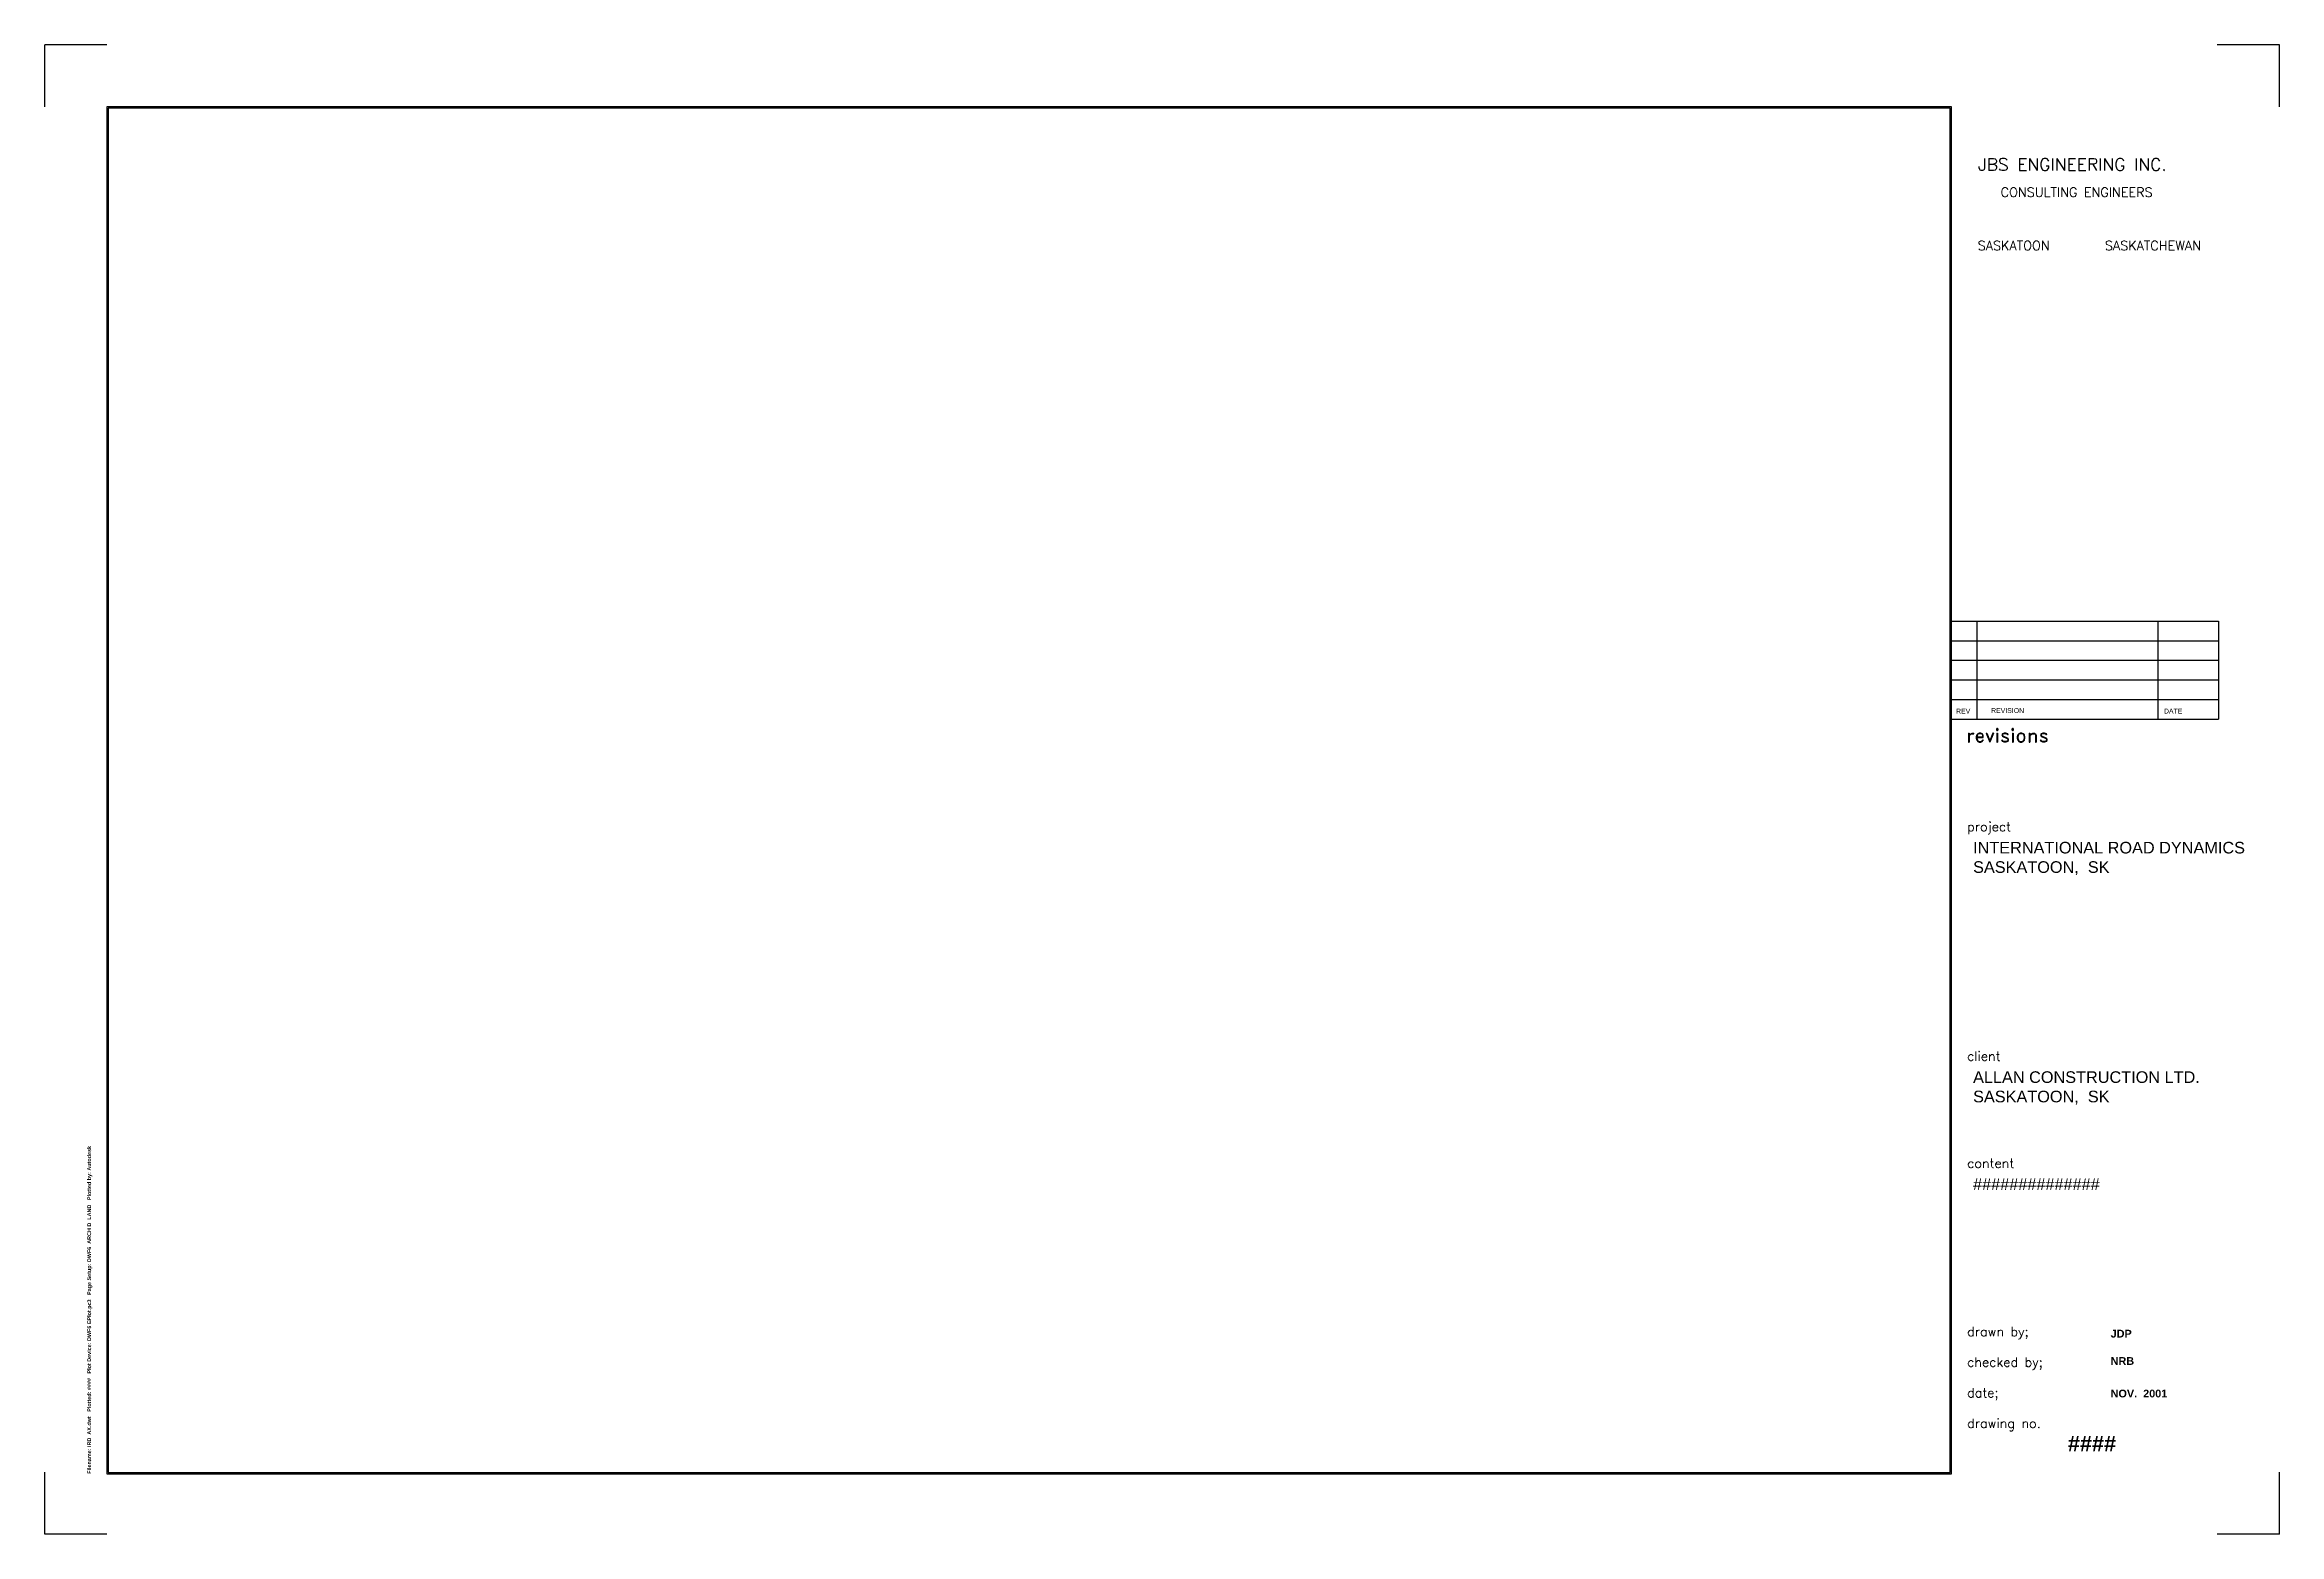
# Paper-space layout 'Sheet' of a CAD drawing. Header units: inches. Extents: x 0 to 3717, y -480 to 23.
# Drawn here: x -0.34 to 35.66, y -0.71 to 23.29 of the extents above; entities outside this region: 1.
import ezdxf

# ---------------------------------------------------------------- set-up
doc = ezdxf.new("R2010")
doc.units = ezdxf.units.IN
doc.header["$MEASUREMENT"] = 0
doc.layers.get('0').update_dxf_attribs({"linetype": 'CONTINUOUS'})
for name, color, linetype in [('Dimension', 2, 'CONTINUOUS'), ('TB_BORDER', 6, 'CONTINUOUS'), ('TB_CORNERS', 1, 'CONTINUOUS'), ('TB_INFORMATION', 3, 'CONTINUOUS'), ('TB_TEXT1', 160, 'CONTINUOUS'), ('TB_TEXT3', 10, 'CONTINUOUS'), ('TB_TEXT4', 4, 'CONTINUOUS'), ('Title', 7, 'CONTINUOUS')]:
    doc.layers.add(name, color=color, linetype=linetype)
doc.styles.add('HB', font='TIMES.TTF', dxfattribs={"height": 12})
doc.styles.add('ROMANC', font='romanc')
doc.styles.add('ROMAND', font='ROMAND')
doc.styles.add('ROMANS-115', font='romans.shx', dxfattribs={"width": 1.15})
doc.styles.add('SANSSERIFBOLD', font='sanssb__.ttf')

# ---------------------------------------------------------------- blocks, each defined once
blk = doc.blocks.new('Title')
at = {"layer": 'TB_BORDER'}
for p, q in [((1, 23), (1, 0.975)), ((30.718, 23), (1, 23)), ((1.02, 22.98), (1.02, 0.994)), ((30.698, 22.98), (1.02, 22.98)), ((30.698, 0.994), (30.698, 22.98)), ((30.718, 0.975), (30.718, 23)), ((1, 0.975), (30.718, 0.975)), ((1.02, 0.994), (30.698, 0.994))]:
    blk.add_line(p, q, dxfattribs=at)
at = {"layer": 'TB_CORNERS'}
for p, q in [((0, 23), (0, 24)), ((1, 24), (0, 24)), ((36, 24), (35, 24)), ((36, 23), (36, 24)), ((0, 0), (0, 1)), ((36, 0), (36, 1)), ((1, 0), (0, 0)), ((36, 0), (35, 0))]:
    blk.add_line(p, q, dxfattribs=at)
at = {"layer": 'TB_INFORMATION'}
for p, q in [((30.718, 14.713), (35.02, 14.713)), ((31.124, 14.713), (31.124, 13.136)), ((34.04, 14.713), (34.04, 13.136)), ((35.02, 14.713), (35.02, 13.136)), ((30.718, 14.398), (35.02, 14.398)), ((30.718, 14.082), (35.02, 14.082)), ((30.718, 13.767), (35.02, 13.767)), ((30.718, 13.451), (35.02, 13.451)), ((30.718, 13.136), (35.02, 13.136))]:
    blk.add_line(p, q, dxfattribs=at)
at = {"layer": 'TB_TEXT1', "width": 1.0217}
for s, height, style, p in [('JBS ENGINEERING INC.', 0.1972, 'ROMANC', (31.147, 21.971)), ('CONSULTING ENGINEERS', 0.1479, 'ROMAND', (31.51, 21.549)), ('SASKATOON       SASKATCHEWAN', 0.1479, 'ROMAND', (31.141, 20.69))]:
    blk.add_text(s, height=height, dxfattribs=dict(at, style=style)).set_placement(p)
at = {"layer": 'TB_TEXT3', "style": 'SANSSERIFBOLD'}
for tag, p, height in [('DRAW', (33.282, 3.171), 0.125), ('CHECK', (33.282, 2.73), 0.125), ('DATE', (33.282, 2.206), 0.125), ('#', (32.593, 1.339), 0.25)]:
    blk.add_attdef(tag, p, '', height=height, dxfattribs=at)
at = {"layer": 'TB_TEXT4', "width": 1.0217}
for s, p in [('REV', (30.792, 13.224)), ('REVISION', (31.356, 13.233)), ('DATE', (34.141, 13.224))]:
    blk.add_text(s, height=0.0789, dxfattribs=at).set_placement(p)
at = {"layer": 'TB_TEXT4', "style": 'ROMAND', "width": 1.0217}
for s, height, p in [('revisions', 0.2188, (30.953, 12.764)), ('project', 0.1479, (30.97, 11.328)), ('client', 0.1479, (30.97, 7.63)), ('content', 0.1479, (30.97, 5.905)), ('drawn by;', 0.1479, (30.97, 3.193)), ('checked by;', 0.1479, (30.97, 2.7)), ('date;', 0.1479, (30.97, 2.207)), ('drawing no.', 0.1479, (30.97, 1.714))]:
    blk.add_text(s, height=height, dxfattribs=at).set_placement(p)

psp = doc.layouts.new('Sheet')

# ---------------------------------------------------------------- block references
at = {"layer": 'Title'}
psp.add_blockref('Title', (-0.343, -0.712), dxfattribs=at).add_auto_attribs({'#': '####', 'DATE': 'NOV.  2001', 'CHECK': 'NRB', 'DRAW': 'JDP'})

# ---------------------------------------------------------------- texts
at = {"ltscale": 15, "insert": (0.342, 0.263), "char_height": 0.0625, "width": 20, "attachment_point": 1, "rotation": 90, "style": 'SANSSERIFBOLD'}
psp.add_mtext('Filename: IRD_AX.dwt   Plotted: ####   Plot Device: DWF6 EPlot.pc3   Page Setup: DWF6_ARCH D_LAND   Plotted by: Autodesk', dxfattribs=at)
at = {"layer": 'Dimension', "insert": (3716.946, -480.078), "char_height": 0.0625, "attachment_point": 1, "style": 'ROMANS-115'}
psp.add_mtext('\\A1; ', dxfattribs=at)
at = {"layer": 'TB_TEXT3', "char_height": 0.1875, "width": 4.38172, "attachment_point": 1, "style": 'HB'}
for s, insert in [('{\\fArial|b0|i0|c0|p34;INTERNATIONAL ROAD DYNAMICS\\PSASKATOON,  SK}', (30.723, 10.445)), ('{\\fArial|b0|i0|c0|p34;ALLAN CONSTRUCTION LTD.\\PSASKATOON,  SK}', (30.723, 6.748)), ('{\\fArial|b0|i0|c0|p34;##############}', (30.723, 5.022))]:
    psp.add_mtext(s, dxfattribs=dict(at, insert=insert))

doc.saveas('drawing.dxf')
